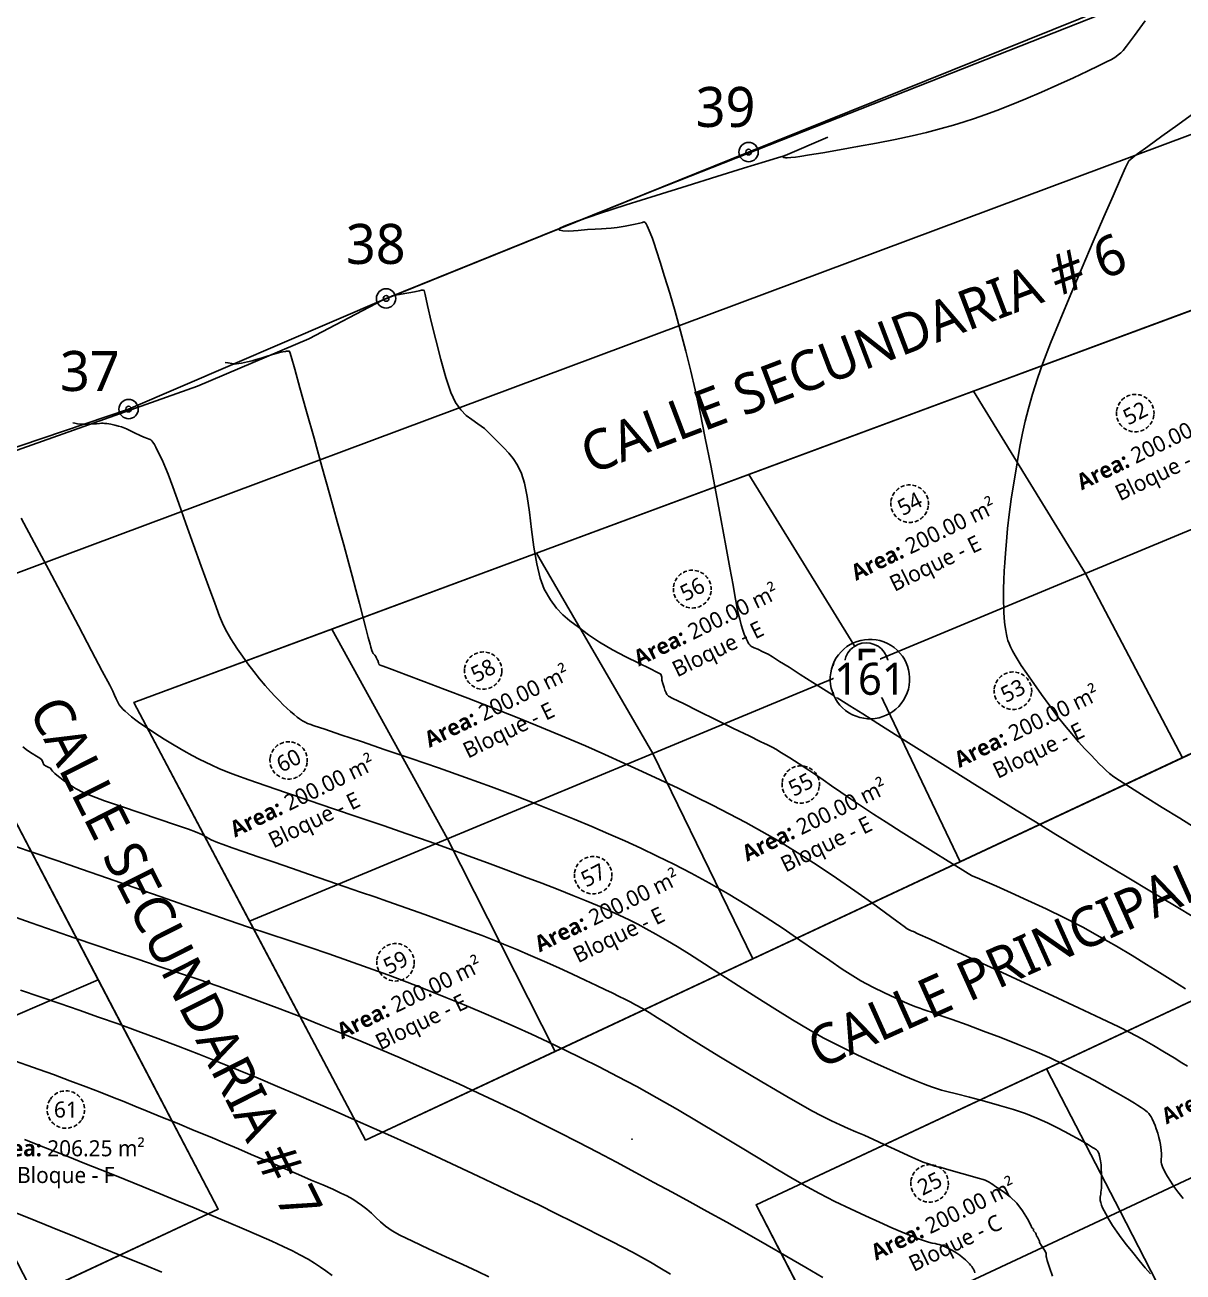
# Model space of a CAD drawing. Header units: millimetres. Extents: x 589115 to 589956, y 1306773 to 1307394.
# Drawn here: x 589383.4 to 589455.7, y 1307109.1 to 1307186.9 of the extents above; entities that cross this region are included whole.
import ezdxf
from ezdxf.enums import TextEntityAlignment as Align

# ---------------------------------------------------------------- set-up
doc = ezdxf.new("R2010")
doc.units = ezdxf.units.MM
doc.linetypes.add('DASHDOT', pattern=[1, 0.5, -0.25, 0, -0.25])
doc.linetypes.add('DASHED2', pattern=[0.375, 0.25, -0.125])
for name, color, linetype in [('0_BLOQUES CARRETERA', 7, 'Continuous'), ('_BREAKLINES CORRIDOR', 7, 'Continuous'), ('C-PROP-LINE', 230, 'Continuous'), ('C-PROP-TEXT', 255, 'Continuous'), ('C-ROAD-MARK', 212, 'Continuous'), ('C-TOPO-MAJR', 9, 'Continuous'), ('C-TOPO-MINR', 8, 'Continuous'), ('CIRCULO', 1, 'Continuous'), ('Perimetro', 7, 'Continuous')]:
    doc.layers.add(name, color=color, linetype=linetype)
doc.layers.add('_BLOQUES', color=9, linetype='Continuous', lineweight=20)
doc.layers.add('_TEXTO', color=3, linetype='Continuous', lineweight=25)
doc.styles.add('ST - ETIQUETAS', font='', dxfattribs={"height": 2.5})
doc.styles.get("Standard").update_dxf_attribs({"font": 'simplex.shx'})
doc.styles.get('ST - ETIQUETAS').set_extended_font_data('Roboto Thin')

# ---------------------------------------------------------------- blocks, each defined once
blk = doc.blocks.new('POINT INTERS')
at = {"layer": '0_BLOQUES CARRETERA', "linetype": 'DASHDOT', "lineweight": 5}
h = blk.add_hatch(color=244, dxfattribs=at)
h.dxf.hatch_style = 1
h.set_gradient(color1=(153, 27, 30), color2=(248, 153, 30), name='INVSPHERICAL')
h.paths.add_polyline_path([(0.6, 0, 1), (-0.6, 0, 1)])
blk.add_circle((0, 0), 0.574, dxfattribs=at)

msp = doc.modelspace()

# ---------------------------------------------------------------- linework, layer by layer
at = {"layer": '_BLOQUES', "flags": 128}
for points in [[(589471.896, 1307174.888), (589487.13, 1307155.892), (589404.694, 1307117.286), (589390.232, 1307144.59)], [(589429.062, 1307113.239), (589465.314, 1307130.216), (589492.374, 1307078.297), (589482.368, 1307071.827), (589470.997, 1307065.034), (589458.16, 1307056.883), (589429.062, 1307113.239)]]:
    msp.add_lwpolyline(points, dxfattribs=at)
at = {"layer": '_BREAKLINES CORRIDOR', "flags": 128}
for points in [[(589312.518, 1307121.078), (589313.457, 1307121.439), (589313.004, 1307123.357), (589313.034, 1307125.328), (589313.545, 1307127.232), (589314.363, 1307128.751), (589315.311, 1307129.889), (589316.868, 1307131.097), (589318.438, 1307131.814), (589320.125, 1307132.178), (589321.605, 1307132.195), (589323.014, 1307132.075), (589324.571, 1307132.052), (589326.897, 1307132.245), (589328.808, 1307132.612), (589331.04, 1307133.295), (589473.738, 1307186.597)], [(589390.232, 1307144.59), (589390.232, 1307144.59), (589471.896, 1307174.888), (589487.13, 1307155.892)], [(589313.451, 1307121.437), (589315.156, 1307118.713), (589316.941, 1307117.34), (589318.967, 1307116.473), (589320.936, 1307116.222), (589322.906, 1307116.463), (589324.757, 1307117.181), (589326.188, 1307118.168), (589327.639, 1307119.61), (589328.804, 1307120.642), (589330.367, 1307121.8), (589332.036, 1307122.801), (589333.794, 1307123.635), (589335.913, 1307124.437), (589380.774, 1307141.081), (589387.999, 1307127.283), (589395.491, 1307112.977), (589395.085, 1307112.787)]]:
    msp.add_lwpolyline(points, dxfattribs=at)
at = {"layer": 'C-PROP-LINE', "color": 4, "linetype": 'Continuous', "lineweight": 25}
for points in [[(589458.349, 1307190.632, 0), (589422.776, 1307176.59, 0), (589405.738, 1307169.71, 0), (589401.139, 1307167.294, 0), (589394.195, 1307164.346, 0), (589374.835, 1307157.469, 0), (589356.986, 1307151.491, 0), (589349.408, 1307149.162, 0), (589343.933, 1307147.302, 0), (589325.964, 1307141.007, 0), (589307.153, 1307135.099, 0)], [(589310.425, 1307125.121, 0), (589312.518, 1307121.078, 0), (589313.457, 1307121.439, 0), (589313.004, 1307123.357, 0), (589313.034, 1307125.328, 0), (589313.545, 1307127.232, 0), (589314.363, 1307128.751, 0), (589315.311, 1307129.889, 0), (589316.868, 1307131.097, 0), (589318.438, 1307131.814, 0), (589320.125, 1307132.178, 0), (589321.605, 1307132.195, 0), (589323.014, 1307132.075, 0), (589324.571, 1307132.052, 0), (589326.897, 1307132.245, 0), (589328.808, 1307132.612, 0), (589331.04, 1307133.295, 0), (589473.738, 1307186.597, 0)], [(589390.232, 1307144.59, 0), (589471.896, 1307174.888, 0), (589487.13, 1307155.892, 0), (589404.694, 1307117.286, 0), (589390.232, 1307144.59, 0)], [(589457.289, 1307169.469, 0), (589442.628, 1307164.029, 0), (589449.612, 1307152.643, 0), (589463.919, 1307158.592, 0), (589457.289, 1307169.469, 0)], [(589442.628, 1307164.029, 0), (589428.606, 1307158.827, 0), (589435.935, 1307146.957, 0), (589449.612, 1307152.643, 0), (589442.628, 1307164.029, 0)], [(589428.606, 1307158.827, 0), (589415.36, 1307153.913, 0), (589422.606, 1307141.415, 0), (589435.935, 1307146.957, 0), (589428.606, 1307158.827, 0)], [(589463.919, 1307158.592, 0), (589449.612, 1307152.643, 0), (589455.661, 1307141.154, 0), (589470.373, 1307148.044, 0), (589463.919, 1307158.592, 0)], [(589415.36, 1307153.913, 0), (589402.584, 1307149.173, 0), (589409.797, 1307136.09, 0), (589422.606, 1307141.415, 0), (589415.36, 1307153.913, 0)], [(589449.612, 1307152.643, 0), (589435.935, 1307146.957, 0), (589441.798, 1307134.663, 0), (589455.661, 1307141.154, 0), (589449.612, 1307152.643, 0)], [(589402.584, 1307149.173, 0), (589390.232, 1307144.59, 0), (589397.453, 1307130.957, 0), (589409.797, 1307136.09, 0), (589402.584, 1307149.173, 0)], [(589435.935, 1307146.957, 0), (589422.606, 1307141.415, 0), (589428.862, 1307128.604, 0), (589441.798, 1307134.663, 0), (589435.935, 1307146.957, 0)], [(589313.457, 1307121.439, 0), (589315.156, 1307118.713, 0), (589316.941, 1307117.34, 0), (589318.967, 1307116.473, 0), (589320.936, 1307116.222, 0), (589322.906, 1307116.463, 0), (589324.757, 1307117.181, 0), (589326.188, 1307118.168, 0), (589327.639, 1307119.61, 0), (589328.804, 1307120.642, 0), (589330.367, 1307121.8, 0), (589332.036, 1307122.801, 0), (589333.794, 1307123.635, 0), (589335.913, 1307124.437, 0), (589380.774, 1307141.081, 0), (589395.491, 1307112.977, 0), (589332.078, 1307083.28, 0), (589312.518, 1307121.078, 0), (589313.457, 1307121.439, 0)], [(589380.774, 1307141.081, 0), (589368.961, 1307136.698, 0), (589376.415, 1307122.296, 0), (589387.999, 1307127.283, 0), (589380.774, 1307141.081, 0)], [(589422.606, 1307141.415, 0), (589409.797, 1307136.09, 0), (589416.518, 1307122.824, 0), (589428.862, 1307128.604, 0), (589422.606, 1307141.415, 0)], [(589409.797, 1307136.09, 0), (589397.453, 1307130.957, 0), (589404.694, 1307117.286, 0), (589416.518, 1307122.824, 0), (589409.797, 1307136.09, 0)], [(589429.062, 1307113.239, 0), (589465.314, 1307130.216, 0), (589492.374, 1307078.297, 0), (589482.368, 1307071.827, 0), (589470.997, 1307065.034, 0), (589458.16, 1307056.883, 0), (589429.062, 1307113.239, 0)], [(589469.928, 1307121.364, 0), (589465.314, 1307130.216, 0), (589447.188, 1307121.728, 0), (589451.775, 1307112.842, 0), (589469.928, 1307121.364, 0)], [(589387.999, 1307127.283, 0), (589376.415, 1307122.296, 0), (589384.018, 1307107.604, 0), (589395.491, 1307112.977, 0), (589387.999, 1307127.283, 0)], [(589447.188, 1307121.728, 0), (589429.062, 1307113.239, 0), (589433.65, 1307104.354, 0), (589451.775, 1307112.842, 0), (589447.188, 1307121.728, 0)], [(589474.523, 1307112.547, 0), (589469.928, 1307121.364, 0), (589451.775, 1307112.842, 0), (589456.363, 1307103.955, 0), (589474.523, 1307112.547, 0)], [(589451.775, 1307112.842, 0), (589433.65, 1307104.354, 0), (589438.238, 1307095.468, 0), (589456.363, 1307103.955, 0), (589451.775, 1307112.842, 0)]]:
    msp.add_polyline3d(points, dxfattribs=at)
at = {"layer": 'C-PROP-TEXT', "color": 12, "linetype": 'DASHED2', "lineweight": 25, "extrusion": (0, 0, -1)}
for centre, radius, start, end in [((-589452.723, 1307162.659), 1.169, 6.49413, 186.49413), ((-589452.723, 1307162.659), 1.169, 186.49413, 6.49413), ((-589438.643, 1307157.009), 1.173, 6.84971, 186.84971), ((-589438.643, 1307157.009), 1.173, 186.84971, 6.84971), ((-589425.078, 1307151.675), 1.18, 6.56681, 186.56681), ((-589425.078, 1307151.675), 1.18, 186.56681, 6.56681), ((-589412.027, 1307146.589), 1.164, 6.16465, 186.16465), ((-589412.027, 1307146.589), 1.164, 186.16465, 6.16465), ((-589445.089, 1307145.333), 1.171, 5.86095, 185.86095), ((-589445.089, 1307145.333), 1.171, 185.86095, 5.86095), ((-589399.887, 1307140.986), 1.165, 7.14318, 187.14318), ((-589399.887, 1307140.986), 1.165, 187.14318, 7.14318), ((-589431.846, 1307139.481), 1.167, 6.55913, 186.55913), ((-589431.846, 1307139.481), 1.167, 186.55913, 6.55913), ((-589418.893, 1307133.823), 1.171, 6.90918, 186.90918), ((-589418.893, 1307133.823), 1.171, 186.90918, 6.90918), ((-589406.56, 1307128.387), 1.17, 6.96883, 186.96883), ((-589406.56, 1307128.387), 1.17, 186.96883, 6.96883), ((-589385.987, 1307119.193), 1.167, 34.10072, 214.10072), ((-589385.987, 1307119.193), 1.167, 214.10072, 34.10072), ((-589439.887, 1307114.584), 1.171, 6.93302, 186.93302), ((-589439.887, 1307114.584), 1.171, 186.93302, 6.93302)]:
    msp.add_arc(centre, radius, start, end, dxfattribs=at)
at = {"layer": 'C-TOPO-MAJR', "color": 40, "linetype": 'Continuous', "lineweight": -3}
for points, elevation in [([(589456.524, 1307136.738), (589455.496, 1307137.374), (589454.403, 1307138.053), (589453.345, 1307138.712), (589452.424, 1307139.29), (589451.74, 1307139.726), (589451.393, 1307139.957), (589451.12, 1307140.169), (589450.916, 1307140.346), (589450.72, 1307140.534), (589450.475, 1307140.779), (589450.243, 1307141.013), (589449.941, 1307141.324), (589449.584, 1307141.705), (589449.184, 1307142.147), (589448.754, 1307142.641), (589448.308, 1307143.18), (589447.879, 1307143.731), (589447.389, 1307144.388), (589446.878, 1307145.092), (589446.385, 1307145.786), (589445.95, 1307146.409), (589445.612, 1307146.904), (589445.411, 1307147.211), (589445.22, 1307147.535), (589445.065, 1307147.823), (589444.944, 1307148.072), (589444.855, 1307148.278), (589444.779, 1307148.478), (589444.731, 1307148.642), (589444.684, 1307148.85), (589444.637, 1307149.087), (589444.603, 1307149.323), (589444.571, 1307149.616), (589444.542, 1307149.917), (589444.524, 1307150.199), (589444.512, 1307150.55), (589444.506, 1307150.849), (589444.502, 1307151.24), (589444.505, 1307151.709), (589444.519, 1307152.242), (589444.548, 1307152.825), (589444.579, 1307153.32), (589444.622, 1307153.93), (589444.681, 1307154.646), (589444.759, 1307155.453), (589444.86, 1307156.34), (589444.986, 1307157.294), (589445.142, 1307158.303), (589445.284, 1307159.16), (589445.416, 1307159.943), (589445.548, 1307160.684), (589445.693, 1307161.413), (589445.861, 1307162.161), (589446.064, 1307162.959), (589446.313, 1307163.838), (589446.618, 1307164.829), (589446.952, 1307165.776), (589447.435, 1307167.024), (589448.029, 1307168.49), (589448.697, 1307170.094), (589449.401, 1307171.752), (589450.101, 1307173.382), (589450.761, 1307174.902), (589451.342, 1307176.23), (589451.806, 1307177.283), (589452.114, 1307177.98), (589452.229, 1307178.238), (589452.273, 1307178.32), (589452.323, 1307178.397), (589452.424, 1307178.493), (589452.598, 1307178.64), (589452.868, 1307178.839), (589453.501, 1307179.3), (589454.378, 1307179.937), (589455.378, 1307180.662), (589456.382, 1307181.389)], 456.5), ([(589455.848, 1307126.732), (589455.453, 1307126.975), (589454.906, 1307127.323), (589454.225, 1307127.756), (589453.427, 1307128.257), (589452.532, 1307128.807), (589451.557, 1307129.388), (589450.521, 1307129.983), (589449.442, 1307130.573), (589448.315, 1307131.152), (589447.158, 1307131.717), (589446.027, 1307132.248), (589444.976, 1307132.725), (589444.062, 1307133.13), (589443.339, 1307133.444), (589442.863, 1307133.647), (589442.688, 1307133.72), (589442.64, 1307133.741), (589442.592, 1307133.763), (589442.544, 1307133.784), (589442.497, 1307133.806), (589442.305, 1307133.924), (589441.792, 1307134.24), (589441.037, 1307134.706), (589440.119, 1307135.275), (589439.116, 1307135.9), (589438.107, 1307136.532), (589437.171, 1307137.125), (589436.387, 1307137.63), (589435.642, 1307138.123), (589434.961, 1307138.584), (589434.34, 1307139.011), (589433.773, 1307139.406), (589433.255, 1307139.767), (589432.78, 1307140.094), (589432.343, 1307140.386), (589431.743, 1307140.774), (589431.16, 1307141.144), (589430.654, 1307141.461), (589430.283, 1307141.689), (589430.109, 1307141.794), (589429.981, 1307141.857), (589429.851, 1307141.916), (589429.722, 1307141.975), (589429.594, 1307142.034), (589429.309, 1307142.174), (589428.618, 1307142.514), (589427.657, 1307142.987), (589426.564, 1307143.525), (589425.475, 1307144.061), (589424.527, 1307144.528), (589423.856, 1307144.859), (589423.6, 1307144.986), (589423.532, 1307145.049), (589423.494, 1307145.109), (589423.447, 1307145.205), (589423.372, 1307145.376), (589423.316, 1307145.546), (589423.245, 1307145.78), (589423.188, 1307145.987), (589423.172, 1307146.189), (589423.119, 1307146.36), (589422.914, 1307146.48), (589422.427, 1307146.717), (589421.741, 1307147.049), (589420.935, 1307147.449), (589420.09, 1307147.894), (589419.286, 1307148.36), (589418.604, 1307148.821), (589417.972, 1307149.293), (589417.445, 1307149.694), (589416.995, 1307150.077), (589416.596, 1307150.497), (589416.22, 1307151.008), (589415.84, 1307151.665), (589415.578, 1307152.356), (589415.367, 1307153.256), (589415.195, 1307154.292), (589415.048, 1307155.389), (589414.912, 1307156.472), (589414.772, 1307157.466), (589414.616, 1307158.296), (589414.43, 1307158.889), (589414.162, 1307159.413), (589413.898, 1307159.822), (589413.62, 1307160.166), (589413.312, 1307160.491), (589412.956, 1307160.846), (589412.537, 1307161.281), (589412.101, 1307161.696), (589411.7, 1307162.002), (589411.328, 1307162.257), (589410.976, 1307162.522), (589410.635, 1307162.857), (589410.298, 1307163.323), (589410.019, 1307163.939), (589409.708, 1307164.879), (589409.385, 1307166.017), (589409.071, 1307167.229), (589408.789, 1307168.389), (589408.561, 1307169.373), (589408.407, 1307170.056), (589408.35, 1307170.312), (589408.283, 1307170.342), (589408.186, 1307170.325), (589408.026, 1307170.295), (589407.838, 1307170.259), (589407.515, 1307170.197), (589407.146, 1307170.128), (589406.815, 1307170.069), (589406.543, 1307170.023), (589406.332, 1307169.988)], 457), ([(589455.706, 1307113.636), (589455.379, 1307114.058), (589455.138, 1307114.386), (589454.92, 1307114.715), (589454.733, 1307115.023), (589454.594, 1307115.269), (589454.517, 1307115.411), (589454.448, 1307115.559), (589454.4, 1307115.68), (589454.362, 1307115.802), (589454.337, 1307115.902), (589454.333, 1307115.987), (589454.334, 1307116.068), (589454.343, 1307116.143), (589454.353, 1307116.218), (589454.357, 1307116.301), (589454.358, 1307116.393), (589454.354, 1307116.486), (589454.348, 1307116.587), (589454.338, 1307116.68), (589454.319, 1307116.835), (589454.289, 1307117.021), (589454.249, 1307117.221), (589454.196, 1307117.45), (589454.121, 1307117.721), (589454.037, 1307117.986), (589453.959, 1307118.201), (589453.887, 1307118.378), (589453.779, 1307118.607), (589453.708, 1307118.738), (589453.661, 1307118.813), (589453.616, 1307118.881), (589453.571, 1307118.939), (589453.523, 1307118.995), (589453.46, 1307119.053), (589453.385, 1307119.115), (589453.288, 1307119.187), (589453.099, 1307119.32), (589452.866, 1307119.47), (589452.665, 1307119.592), (589452.26, 1307119.832), (589451.684, 1307120.168), (589450.97, 1307120.575), (589450.149, 1307121.029), (589449.252, 1307121.507), (589448.313, 1307121.985), (589447.364, 1307122.438), (589446.45, 1307122.838), (589445.424, 1307123.259), (589444.342, 1307123.682), (589443.257, 1307124.092), (589442.226, 1307124.472), (589441.305, 1307124.805), (589440.547, 1307125.074), (589440.009, 1307125.264), (589439.746, 1307125.357), (589439.486, 1307125.446), (589439.278, 1307125.514), (589439.02, 1307125.611), (589438.759, 1307125.719), (589438.319, 1307125.905), (589437.742, 1307126.16), (589437.069, 1307126.471), (589436.343, 1307126.828), (589435.604, 1307127.22), (589435.089, 1307127.53), (589434.434, 1307127.961), (589433.655, 1307128.492), (589432.768, 1307129.103), (589431.792, 1307129.774), (589430.742, 1307130.485), (589429.635, 1307131.216), (589428.488, 1307131.947), (589427.318, 1307132.657), (589426.142, 1307133.328), (589425.003, 1307133.941), (589423.923, 1307134.501), (589422.884, 1307135.018), (589421.87, 1307135.502), (589420.863, 1307135.963), (589419.845, 1307136.411), (589418.8, 1307136.856), (589417.71, 1307137.309), (589416.557, 1307137.78), (589415.324, 1307138.279), (589414.039, 1307138.78), (589412.55, 1307139.334), (589410.926, 1307139.919), (589409.235, 1307140.515), (589407.544, 1307141.1), (589405.922, 1307141.655), (589404.436, 1307142.158), (589403.155, 1307142.588), (589402.145, 1307142.925), (589401.474, 1307143.148), (589401.212, 1307143.237), (589401.059, 1307143.297), (589400.912, 1307143.369), (589400.746, 1307143.464), (589400.565, 1307143.588), (589400.426, 1307143.693), (589400.237, 1307143.842), (589400.013, 1307144.031), (589399.767, 1307144.252), (589399.552, 1307144.457), (589399.311, 1307144.696), (589399.043, 1307144.975), (589398.748, 1307145.296), (589398.425, 1307145.666), (589398.077, 1307146.086), (589397.713, 1307146.544), (589397.352, 1307147.017), (589397.011, 1307147.484), (589396.707, 1307147.923), (589396.463, 1307148.287), (589396.272, 1307148.581), (589396.108, 1307148.855), (589395.944, 1307149.162), (589395.753, 1307149.556), (589395.575, 1307149.994), (589395.275, 1307150.793), (589394.884, 1307151.861), (589394.433, 1307153.109), (589393.953, 1307154.444), (589393.476, 1307155.777), (589393.033, 1307157.015), (589392.653, 1307158.068), (589392.37, 1307158.846), (589392.213, 1307159.256), (589391.993, 1307159.744), (589391.777, 1307160.188), (589391.604, 1307160.526), (589391.511, 1307160.697), (589391.414, 1307160.843), (589391.352, 1307160.928), (589391.288, 1307160.994), (589391.238, 1307161.022), (589391.187, 1307161.035), (589391.075, 1307161.072), (589390.857, 1307161.154), (589390.633, 1307161.258), (589390.276, 1307161.43), (589389.936, 1307161.595), (589389.761, 1307161.679), (589389.662, 1307161.722), (589389.561, 1307161.762), (589389.454, 1307161.798), (589389.272, 1307161.854), (589389.051, 1307161.912), (589388.794, 1307161.963), (589388.546, 1307162.004), (589388.407, 1307162.023), (589388.309, 1307162.029), (589388.21, 1307162.03), (589388.082, 1307162.016), (589387.889, 1307161.996), (589387.619, 1307161.982), (589387.222, 1307161.969), (589386.902, 1307161.972), (589386.708, 1307161.999), (589386.551, 1307162.033), (589386.428, 1307162.061)], 457.5), ([(589447.562, 1307108.789), (589447.361, 1307109.335), (589447.226, 1307109.767), (589447.175, 1307109.953), (589447.168, 1307110.023), (589447.164, 1307110.094), (589447.163, 1307110.166), (589447.158, 1307110.236), (589447.05, 1307110.419), (589446.858, 1307110.734), (589446.753, 1307110.904), (589446.736, 1307110.978), (589446.699, 1307111.057), (589446.661, 1307111.144), (589446.622, 1307111.232), (589446.568, 1307111.314), (589446.548, 1307111.386), (589446.527, 1307111.459), (589446.494, 1307111.502), (589446.458, 1307111.543), (589446.414, 1307111.585), (589446.375, 1307111.628), (589446.374, 1307111.682), (589446.372, 1307111.737), (589446.328, 1307111.777), (589446.278, 1307111.821), (589446.196, 1307111.987), (589445.991, 1307112.379), (589445.693, 1307112.874), (589445.33, 1307113.351), (589444.907, 1307113.751), (589444.473, 1307114.079), (589444.119, 1307114.312), (589443.942, 1307114.424), (589443.835, 1307114.506), (589443.725, 1307114.584), (589443.607, 1307114.657), (589443.484, 1307114.724), (589443.361, 1307114.782), (589443.233, 1307114.832), (589442.927, 1307114.92), (589442.277, 1307115.104), (589441.518, 1307115.316), (589440.886, 1307115.493), (589440.614, 1307115.569), (589440.552, 1307115.588), (589440.49, 1307115.607), (589440.383, 1307115.629), (589440.22, 1307115.668), (589440.099, 1307115.708), (589439.943, 1307115.764), (589439.762, 1307115.828), (589439.608, 1307115.877), (589439.486, 1307115.914), (589439.335, 1307115.969), (589439.144, 1307116.053), (589438.781, 1307116.219), (589438.285, 1307116.448), (589437.696, 1307116.721), (589437.052, 1307117.018), (589436.393, 1307117.321), (589435.796, 1307117.589), (589435.281, 1307117.811), (589434.802, 1307118.017), (589434.315, 1307118.233), (589433.774, 1307118.488), (589433.133, 1307118.811), (589432.546, 1307119.124), (589431.859, 1307119.506), (589431.092, 1307119.944), (589430.269, 1307120.423), (589429.409, 1307120.929), (589428.535, 1307121.449), (589427.668, 1307121.967), (589426.831, 1307122.471), (589425.919, 1307123.027), (589425.06, 1307123.563), (589424.264, 1307124.066), (589423.545, 1307124.524), (589422.915, 1307124.924), (589422.388, 1307125.254), (589421.974, 1307125.499), (589421.543, 1307125.74), (589421.198, 1307125.926), (589420.878, 1307126.088), (589420.525, 1307126.259), (589420.08, 1307126.474), (589419.669, 1307126.671), (589419.096, 1307126.942), (589418.396, 1307127.27), (589417.6, 1307127.638), (589416.742, 1307128.029), (589415.856, 1307128.427), (589414.974, 1307128.814), (589414.131, 1307129.174), (589413.29, 1307129.523), (589412.588, 1307129.806), (589411.969, 1307130.048), (589411.376, 1307130.272), (589410.752, 1307130.502), (589410.041, 1307130.762), (589409.186, 1307131.075), (589408.383, 1307131.368), (589407.612, 1307131.644), (589406.851, 1307131.912), (589406.074, 1307132.183), (589405.259, 1307132.465), (589404.38, 1307132.768), (589403.413, 1307133.103), (589402.336, 1307133.477), (589401.191, 1307133.873), (589400.063, 1307134.26), (589398.983, 1307134.629), (589397.985, 1307134.969), (589397.1, 1307135.272), (589396.36, 1307135.528), (589395.799, 1307135.727), (589395.449, 1307135.86), (589395.06, 1307136.038), (589394.764, 1307136.195), (589394.469, 1307136.352), (589394.079, 1307136.529), (589393.63, 1307136.694), (589392.826, 1307136.97), (589391.785, 1307137.321), (589390.623, 1307137.712), (589389.457, 1307138.107), (589388.405, 1307138.469), (589387.581, 1307138.765), (589387.104, 1307138.957), (589386.596, 1307139.232), (589386.155, 1307139.514), (589385.813, 1307139.757), (589385.601, 1307139.916), (589385.428, 1307140.055), (589385.289, 1307140.177), (589385.214, 1307140.248), (589385.145, 1307140.324), (589385.089, 1307140.39), (589385.055, 1307140.451), (589385.018, 1307140.51), (589384.928, 1307140.548), (589384.762, 1307140.62), (589384.62, 1307140.715), (589384.553, 1307140.867), (589384.488, 1307141.024), (589384.363, 1307141.122), (589384.149, 1307141.25), (589383.88, 1307141.411), (589383.592, 1307141.604), (589383.291, 1307141.833)], 458), ([(589433.233, 1307108.716), (589432.157, 1307109.342), (589430.985, 1307110.021), (589429.75, 1307110.732), (589428.487, 1307111.453), (589427.231, 1307112.16), (589426.016, 1307112.831), (589424.928, 1307113.426), (589423.816, 1307114.033), (589422.681, 1307114.65), (589421.525, 1307115.274), (589420.349, 1307115.903), (589419.156, 1307116.534), (589417.948, 1307117.164), (589416.725, 1307117.792), (589415.489, 1307118.414), (589414.244, 1307119.028), (589412.989, 1307119.631), (589411.739, 1307120.219), (589410.504, 1307120.79), (589409.278, 1307121.345), (589408.059, 1307121.888), (589406.842, 1307122.419), (589405.623, 1307122.941), (589404.397, 1307123.455), (589403.161, 1307123.964), (589401.91, 1307124.469), (589400.64, 1307124.972), (589399.347, 1307125.476), (589398.049, 1307125.968), (589396.764, 1307126.437), (589395.489, 1307126.888), (589394.22, 1307127.325), (589392.955, 1307127.753), (589391.69, 1307128.174), (589390.422, 1307128.594), (589389.146, 1307129.017), (589387.861, 1307129.448), (589386.562, 1307129.889), (589385.247, 1307130.346), (589383.825, 1307130.849), (589382.247, 1307131.411)], 458.5), ([(589412.385, 1307108.762), (589411.69, 1307109.092), (589410.756, 1307109.523), (589409.692, 1307110.009), (589408.608, 1307110.506), (589407.616, 1307110.97), (589406.824, 1307111.355), (589406.344, 1307111.618), (589405.937, 1307111.911), (589405.611, 1307112.193), (589405.331, 1307112.463), (589405.062, 1307112.721), (589404.768, 1307112.968), (589404.432, 1307113.222), (589404.165, 1307113.414), (589403.889, 1307113.591), (589403.524, 1307113.799), (589403.155, 1307113.984), (589402.647, 1307114.216), (589402.02, 1307114.489), (589401.298, 1307114.797), (589400.505, 1307115.134), (589399.662, 1307115.495), (589399, 1307115.78), (589398.301, 1307116.08), (589397.557, 1307116.399), (589396.761, 1307116.738), (589395.908, 1307117.099), (589394.989, 1307117.484), (589393.999, 1307117.895), (589392.93, 1307118.334), (589391.915, 1307118.75), (589391.056, 1307119.102), (589390.3, 1307119.411), (589389.594, 1307119.695), (589388.887, 1307119.976), (589388.126, 1307120.272), (589387.259, 1307120.603), (589386.233, 1307120.99), (589385.204, 1307121.372), (589384.329, 1307121.687), (589383.557, 1307121.959), (589382.836, 1307122.208)], 459), ([(589391.981, 1307109.042), (589390.864, 1307109.5), (589389.564, 1307110.032), (589388.136, 1307110.614), (589386.638, 1307111.224), (589385.126, 1307111.837), (589383.656, 1307112.429), (589382.285, 1307112.979)], 459.5)]:
    msp.add_lwpolyline(points, dxfattribs=dict(at, elevation=elevation))
at = {"layer": 'C-TOPO-MINR', "color": 44, "linetype": 'Continuous', "lineweight": -3}
for points, elevation in [([(589456.479, 1307131.148), (589455.17, 1307131.928), (589453.73, 1307132.787), (589452.214, 1307133.693), (589450.678, 1307134.614), (589449.176, 1307135.517), (589447.764, 1307136.371), (589446.496, 1307137.144), (589445.284, 1307137.89), (589444.016, 1307138.675), (589442.72, 1307139.482), (589441.419, 1307140.295), (589440.138, 1307141.099), (589438.902, 1307141.875), (589437.737, 1307142.609), (589436.667, 1307143.284), (589435.717, 1307143.884), (589434.912, 1307144.391), (589434.277, 1307144.791), (589433.426, 1307145.327), (589432.596, 1307145.854), (589431.816, 1307146.35), (589431.117, 1307146.795), (589430.529, 1307147.166), (589430.083, 1307147.443), (589429.81, 1307147.606), (589429.485, 1307147.772), (589429.175, 1307147.918), (589428.942, 1307148.021), (589428.847, 1307148.062), (589428.779, 1307148.087), (589428.714, 1307148.13), (589428.68, 1307148.169), (589428.643, 1307148.213), (589428.607, 1307148.269), (589428.568, 1307148.333), (589428.519, 1307148.428), (589428.426, 1307148.626), (589428.325, 1307148.868), (589428.24, 1307149.116), (589428.136, 1307149.448), (589428.035, 1307149.795), (589427.957, 1307150.09), (589427.9, 1307150.354), (589427.865, 1307150.567), (589427.818, 1307150.835), (589427.759, 1307151.162), (589427.623, 1307151.913), (589427.422, 1307153.013), (589427.17, 1307154.385), (589426.879, 1307155.955), (589426.56, 1307157.646), (589426.227, 1307159.383), (589425.892, 1307161.091), (589425.567, 1307162.694), (589425.265, 1307164.116), (589424.997, 1307165.282), (589424.682, 1307166.532), (589424.346, 1307167.782), (589424.002, 1307168.997), (589423.667, 1307170.141), (589423.352, 1307171.179), (589423.073, 1307172.075), (589422.845, 1307172.793), (589422.68, 1307173.299), (589422.594, 1307173.556), (589422.458, 1307173.91), (589422.333, 1307174.2), (589422.261, 1307174.355), (589422.192, 1307174.476), (589422.142, 1307174.554), (589422.061, 1307174.599), (589421.98, 1307174.562), (589421.814, 1307174.524), (589421.411, 1307174.438), (589420.897, 1307174.337), (589420.395, 1307174.255), (589420.009, 1307174.207), (589419.707, 1307174.18), (589419.405, 1307174.164), (589419.016, 1307174.149), (589418.547, 1307174.113), (589417.96, 1307174.058), (589417.379, 1307174.022), (589417.002, 1307174.03), (589416.813, 1307174.071), (589416.746, 1307174.119), (589416.733, 1307174.15), (589416.744, 1307174.169), (589416.848, 1307174.231), (589417.189, 1307174.375), (589417.949, 1307174.653), (589419.295, 1307175.11), (589420.962, 1307175.655), (589422.823, 1307176.249), (589424.749, 1307176.854), (589426.612, 1307177.433), (589428.284, 1307177.948), (589429.637, 1307178.362), (589430.405, 1307178.595), (589430.753, 1307178.699), (589430.862, 1307178.73), (589430.876, 1307178.734), (589430.873, 1307178.729), (589430.849, 1307178.714), (589430.788, 1307178.688), (589430.739, 1307178.658), (589430.8, 1307178.622), (589430.886, 1307178.594), (589431.002, 1307178.595), (589431.237, 1307178.609), (589431.518, 1307178.637), (589431.793, 1307178.679), (589432.388, 1307178.775), (589433.233, 1307178.916), (589434.259, 1307179.092), (589435.398, 1307179.295), (589436.58, 1307179.513), (589437.736, 1307179.74), (589438.798, 1307179.963), (589439.696, 1307180.176), (589440.618, 1307180.417), (589441.381, 1307180.63), (589442.049, 1307180.832), (589442.68, 1307181.041), (589443.336, 1307181.277), (589444.079, 1307181.558), (589444.968, 1307181.902), (589445.885, 1307182.273), (589446.88, 1307182.7), (589447.893, 1307183.151), (589448.867, 1307183.597), (589449.744, 1307184.007), (589450.464, 1307184.35), (589450.972, 1307184.597), (589451.207, 1307184.715), (589451.39, 1307184.824), (589451.533, 1307184.922), (589451.665, 1307185.024), (589451.82, 1307185.147), (589451.959, 1307185.286), (589452.174, 1307185.568), (589452.669, 1307186.231), (589453.349, 1307187.148)], 456.75), ([(589430.876, 1307178.734), (589433.534, 1307179.878)], 456.75), ([(589455.985, 1307121.895), (589455.639, 1307122.112), (589455.147, 1307122.417), (589454.542, 1307122.783), (589453.858, 1307123.186), (589453.129, 1307123.601), (589452.388, 1307124.002), (589451.688, 1307124.351), (589450.586, 1307124.879), (589449.182, 1307125.54), (589447.574, 1307126.29), (589445.86, 1307127.085), (589444.14, 1307127.88), (589442.511, 1307128.631), (589441.072, 1307129.292), (589439.921, 1307129.82), (589439.158, 1307130.17), (589438.88, 1307130.297), (589438.806, 1307130.321), (589438.698, 1307130.368), (589438.497, 1307130.469), (589438.303, 1307130.609), (589437.837, 1307130.954), (589437.14, 1307131.466), (589436.253, 1307132.109), (589435.217, 1307132.845), (589434.073, 1307133.638), (589432.863, 1307134.45), (589431.628, 1307135.243), (589430.408, 1307135.982), (589429.419, 1307136.547), (589428.412, 1307137.102), (589427.386, 1307137.647), (589426.341, 1307138.185), (589425.276, 1307138.717), (589424.19, 1307139.245), (589423.083, 1307139.77), (589421.953, 1307140.295), (589420.799, 1307140.822), (589419.622, 1307141.351), (589418.42, 1307141.885), (589417.117, 1307142.446), (589415.676, 1307143.043), (589414.152, 1307143.657), (589412.6, 1307144.27), (589411.074, 1307144.862), (589409.632, 1307145.415), (589408.327, 1307145.909), (589407.215, 1307146.327), (589406.352, 1307146.65), (589405.792, 1307146.858), (589405.59, 1307146.933), (589405.548, 1307146.965), (589405.51, 1307146.999), (589405.496, 1307147.083), (589405.482, 1307147.13), (589405.466, 1307147.179), (589405.438, 1307147.249), (589405.402, 1307147.331), (589405.359, 1307147.408), (589405.324, 1307147.47), (589405.271, 1307147.544), (589405.22, 1307147.595), (589405.169, 1307147.648), (589405.128, 1307147.737), (589405.086, 1307147.845), (589405.016, 1307148.048), (589404.966, 1307148.235), (589404.861, 1307148.646), (589404.711, 1307149.237), (589404.525, 1307149.962), (589404.315, 1307150.777), (589404.091, 1307151.636), (589403.862, 1307152.495), (589403.652, 1307153.265), (589403.329, 1307154.432), (589402.922, 1307155.899), (589402.458, 1307157.565), (589401.965, 1307159.332), (589401.472, 1307161.099), (589401.005, 1307162.768), (589400.594, 1307164.24), (589400.265, 1307165.414), (589400.047, 1307166.192), (589399.967, 1307166.474), (589399.928, 1307166.529), (589399.834, 1307166.533), (589399.758, 1307166.525), (589399.683, 1307166.513), (589399.516, 1307166.483), (589399.319, 1307166.441), (589399.11, 1307166.382), (589398.811, 1307166.291), (589398.478, 1307166.188), (589398.165, 1307166.094), (589397.856, 1307166.002), (589397.609, 1307165.929), (589397.312, 1307165.857), (589396.941, 1307165.787), (589396.628, 1307165.74), (589396.494, 1307165.723), (589396.442, 1307165.727), (589396.333, 1307165.748), (589396.113, 1307165.79), (589395.931, 1307165.826)], 457.25), ([(589453.679, 1307108.932), (589453.349, 1307109.31), (589452.966, 1307109.77), (589452.562, 1307110.266), (589452.175, 1307110.756), (589451.837, 1307111.195), (589451.585, 1307111.54), (589451.302, 1307111.967), (589451.06, 1307112.365), (589450.879, 1307112.684), (589450.776, 1307112.877), (589450.685, 1307113.066), (589450.623, 1307113.228), (589450.57, 1307113.391), (589450.541, 1307113.517), (589450.534, 1307113.63), (589450.536, 1307113.733), (589450.552, 1307113.827), (589450.569, 1307113.921), (589450.584, 1307114.048), (589450.608, 1307114.289), (589450.624, 1307114.579), (589450.625, 1307114.849), (589450.618, 1307115.176), (589450.605, 1307115.495), (589450.588, 1307115.74), (589450.556, 1307115.989), (589450.52, 1307116.195), (589450.499, 1307116.296), (589450.48, 1307116.368), (589450.46, 1307116.433), (589450.438, 1307116.489), (589450.417, 1307116.54), (589450.369, 1307116.611), (589450.295, 1307116.675), (589450.24, 1307116.715), (589450.175, 1307116.761), (589450.064, 1307116.833), (589449.805, 1307116.995), (589449.457, 1307117.204), (589449.078, 1307117.417), (589448.769, 1307117.584), (589448.351, 1307117.807), (589447.837, 1307118.071), (589447.242, 1307118.359), (589446.58, 1307118.653), (589445.865, 1307118.939), (589445.131, 1307119.189), (589444.249, 1307119.453), (589443.304, 1307119.715), (589442.384, 1307119.958), (589441.573, 1307120.167), (589440.958, 1307120.325), (589440.625, 1307120.414), (589440.317, 1307120.507), (589440.074, 1307120.584), (589439.772, 1307120.696), (589439.501, 1307120.804), (589438.991, 1307121.012), (589438.284, 1307121.306), (589437.422, 1307121.676), (589436.447, 1307122.11), (589435.399, 1307122.596), (589434.32, 1307123.121), (589433.252, 1307123.675), (589432.344, 1307124.184), (589431.325, 1307124.792), (589430.231, 1307125.47), (589429.098, 1307126.187), (589427.963, 1307126.917), (589426.862, 1307127.63), (589425.833, 1307128.296), (589424.912, 1307128.888), (589424.135, 1307129.376), (589423.539, 1307129.732), (589422.807, 1307130.147), (589422.21, 1307130.481), (589421.675, 1307130.767), (589421.134, 1307131.04), (589420.516, 1307131.334), (589419.751, 1307131.681), (589419.165, 1307131.935), (589418.452, 1307132.23), (589417.625, 1307132.562), (589416.699, 1307132.925), (589415.688, 1307133.314), (589414.607, 1307133.725), (589413.469, 1307134.152), (589412.289, 1307134.591), (589411.082, 1307135.036), (589409.861, 1307135.484), (589408.65, 1307135.918), (589407.273, 1307136.4), (589405.785, 1307136.914), (589404.236, 1307137.443), (589402.679, 1307137.972), (589401.166, 1307138.484), (589399.749, 1307138.965), (589398.481, 1307139.397), (589397.413, 1307139.767), (589396.598, 1307140.056), (589396.088, 1307140.251), (589395.534, 1307140.484), (589395.085, 1307140.681), (589394.692, 1307140.866), (589394.305, 1307141.063), (589393.874, 1307141.296), (589393.349, 1307141.588), (589392.742, 1307141.941), (589392.127, 1307142.319), (589391.54, 1307142.694), (589391.022, 1307143.036), (589390.611, 1307143.316), (589390.344, 1307143.506), (589390.086, 1307143.707), (589389.865, 1307143.896), (589389.689, 1307144.056), (589389.569, 1307144.171), (589389.423, 1307144.325), (589389.32, 1307144.454), (589389.243, 1307144.571), (589389.178, 1307144.695), (589389.117, 1307144.836), (589389.029, 1307145.054), (589388.914, 1307145.314), (589388.723, 1307145.681), (589388.261, 1307146.558), (589387.588, 1307147.83), (589386.766, 1307149.383), (589385.855, 1307151.101), (589384.917, 1307152.871), (589384.012, 1307154.577), (589383.202, 1307156.104)], 457.75), ([(589442.716, 1307109.006), (589442.695, 1307109.079), (589442.662, 1307109.156), (589442.622, 1307109.237), (589442.572, 1307109.316), (589442.514, 1307109.401), (589442.449, 1307109.483), (589442.375, 1307109.57), (589442.296, 1307109.653), (589442.209, 1307109.74), (589442.118, 1307109.823), (589442.019, 1307109.908), (589441.922, 1307109.986), (589441.772, 1307110.1), (589441.586, 1307110.229), (589441.42, 1307110.336), (589441.28, 1307110.417), (589441.103, 1307110.509), (589440.896, 1307110.606), (589440.722, 1307110.679), (589440.602, 1307110.724), (589440.479, 1307110.765), (589440.354, 1307110.8), (589440.227, 1307110.827), (589440.039, 1307110.865), (589439.814, 1307110.922), (589439.56, 1307110.999), (589439.26, 1307111.102), (589438.898, 1307111.242), (589438.635, 1307111.35), (589438.169, 1307111.546), (589437.533, 1307111.82), (589436.762, 1307112.159), (589435.891, 1307112.552), (589434.953, 1307112.989), (589433.982, 1307113.457), (589433.014, 1307113.947), (589432.242, 1307114.365), (589431.332, 1307114.888), (589430.304, 1307115.497), (589429.18, 1307116.174), (589427.981, 1307116.9), (589426.728, 1307117.657), (589425.444, 1307118.426), (589424.148, 1307119.19), (589422.863, 1307119.931), (589421.61, 1307120.629), (589420.409, 1307121.267), (589419.269, 1307121.85), (589418.173, 1307122.398), (589417.111, 1307122.917), (589416.072, 1307123.412), (589415.044, 1307123.889), (589414.018, 1307124.352), (589412.981, 1307124.809), (589411.923, 1307125.263), (589410.833, 1307125.72), (589409.699, 1307126.187), (589408.511, 1307126.667), (589407.293, 1307127.145), (589406.075, 1307127.604), (589404.854, 1307128.048), (589403.63, 1307128.48), (589402.401, 1307128.903), (589401.164, 1307129.322), (589399.918, 1307129.739), (589398.662, 1307130.159), (589397.393, 1307130.585), (589396.11, 1307131.021), (589394.81, 1307131.47), (589393.412, 1307131.958), (589391.873, 1307132.493), (589390.247, 1307133.056), (589388.591, 1307133.63), (589386.961, 1307134.195), (589385.412, 1307134.731), (589384.002, 1307135.22), (589382.786, 1307135.643)], 458.25), ([(589423.721, 1307108.915), (589423.06, 1307109.324), (589422.47, 1307109.672), (589421.913, 1307109.985), (589421.35, 1307110.287), (589420.742, 1307110.604), (589420.049, 1307110.96), (589419.232, 1307111.382), (589418.502, 1307111.756), (589417.622, 1307112.196), (589416.613, 1307112.693), (589415.498, 1307113.237), (589414.297, 1307113.816), (589413.03, 1307114.42), (589411.72, 1307115.04), (589410.387, 1307115.665), (589409.052, 1307116.284), (589407.737, 1307116.887), (589406.462, 1307117.463), (589405.224, 1307118.017), (589404.002, 1307118.559), (589402.791, 1307119.091), (589401.588, 1307119.614), (589400.387, 1307120.13), (589399.185, 1307120.64), (589397.977, 1307121.145), (589396.759, 1307121.646), (589395.526, 1307122.146), (589394.274, 1307122.644), (589392.999, 1307123.143), (589391.725, 1307123.629), (589390.474, 1307124.092), (589389.242, 1307124.536), (589388.023, 1307124.967), (589386.811, 1307125.388), (589385.601, 1307125.804), (589384.387, 1307126.219), (589383.164, 1307126.638)], 458.75), ([(589402.604, 1307108.829), (589402.217, 1307109.118), (589401.869, 1307109.365), (589401.512, 1307109.599), (589401.1, 1307109.847), (589400.586, 1307110.135), (589400.129, 1307110.371), (589399.541, 1307110.653), (589398.835, 1307110.976), (589398.024, 1307111.336), (589397.122, 1307111.728), (589396.142, 1307112.147), (589395.096, 1307112.59), (589393.998, 1307113.051), (589392.861, 1307113.526), (589391.877, 1307113.934), (589390.816, 1307114.369), (589389.687, 1307114.826), (589388.502, 1307115.303), (589387.27, 1307115.794), (589386.002, 1307116.296), (589384.707, 1307116.805), (589383.396, 1307117.318)], 459.25)]:
    msp.add_lwpolyline(points, dxfattribs=dict(at, elevation=elevation))
at = {"layer": 'CIRCULO'}
for centre, radius in [((589428.594, 1307178.953), 0.602), ((589428.594, 1307178.953), 0.177), ((589405.968, 1307169.818), 0.602), ((589405.968, 1307169.818), 0.177), ((589389.903, 1307162.913), 0.602), ((589389.903, 1307162.913), 0.177)]:
    msp.add_circle(centre, radius, dxfattribs=at)

# ---------------------------------------------------------------- block references
at = {"layer": 'C-ROAD-MARK', "color": 18, "linetype": 'Continuous', "lineweight": 9, "xscale": 0.02615086839485391, "yscale": 0.02615086839485391, "zscale": 0.02615086839485391}
msp.add_blockref('POINT INTERS', (589421.317, 1307117.342), dxfattribs=at)

# ---------------------------------------------------------------- texts
at = {"layer": '_TEXTO', "style": 'ST - ETIQUETAS'}
for s, rotation, p in [('CALLE SECUNDARIA # 6', 20.81293, (589435.572, 1307165.233)), ('CALLE SECUNDARIA # 7', 296.77106, (589391.755, 1307128.065)), ('CALLE PRINCIPAL', 24.18743, (589445.187, 1307127.171))]:
    msp.add_text(s, height=2.5, rotation=rotation, dxfattribs=at).set_placement(p, align=Align.CENTER)
at = {"layer": 'C-PROP-TEXT', "color": 92, "linetype": 'Continuous', "lineweight": -3, "char_height": 1, "attachment_point": 2, "rotation": 26, "style": 'ST - ETIQUETAS'}
for s, insert in [('{\\fRoboto Thin|b1|i0|c0|p2;\\C18;\\c0;Area:\\C0; \\fRoboto Thin|b0|i0|c0|p2;\\C178;\\c4980736;200.00 m²\\PBloque - E}', (589453.364, 1307160.892)), ('{\\fRoboto Thin|b1|i0|c0|p2;\\C18;\\c0;Area:\\C0; \\fRoboto Thin|b0|i0|c0|p2;\\C178;\\c4980736;200.00 m²\\PBloque - E}', (589439.285, 1307155.239)), ('{\\fRoboto Thin|b1|i0|c0|p2;\\C18;\\c0;Area:\\C0; \\fRoboto Thin|b0|i0|c0|p2;\\C178;\\c4980736;200.00 m²\\PBloque - E}', (589425.723, 1307149.9)), ('{\\fRoboto Thin|b1|i0|c0|p2;\\C18;\\c0;Area:\\C0; \\fRoboto Thin|b0|i0|c0|p2;\\C178;\\c4980736;200.00 m²\\PBloque - E}', (589412.665, 1307144.827)), ('{\\fRoboto Thin|b1|i0|c0|p2;\\C18;\\c0;Area:\\C0; \\fRoboto Thin|b0|i0|c0|p2;\\C178;\\c4980736;200.00 m²\\PBloque - E}', (589445.73, 1307143.564)), ('{\\fRoboto Thin|b1|i0|c0|p2;\\C18;\\c0;Area:\\C0; \\fRoboto Thin|b0|i0|c0|p2;\\C178;\\c4980736;200.00 m²\\PBloque - E}', (589400.526, 1307139.223)), ('{\\fRoboto Thin|b1|i0|c0|p2;\\C18;\\c0;Area:\\C0; \\fRoboto Thin|b0|i0|c0|p2;\\C178;\\c4980736;200.00 m²\\PBloque - E}', (589432.486, 1307137.717)), ('{\\fRoboto Thin|b1|i0|c0|p2;\\C18;\\c0;Area:\\C0; \\fRoboto Thin|b0|i0|c0|p2;\\C178;\\c4980736;200.00 m²\\PBloque - E}', (589419.535, 1307132.055)), ('{\\fRoboto Thin|b1|i0|c0|p2;\\C18;\\c0;Area:\\C0; \\fRoboto Thin|b0|i0|c0|p2;\\C178;\\c4980736;200.00 m²\\PBloque - E}', (589407.201, 1307126.619)), ('{\\fRoboto Thin|b1|i0|c0|p2;\\C18;\\c0;Area:\\C0; \\fRoboto Thin|b0|i0|c0|p2;\\C178;\\c4980736;200.00 m²\\PBloque - C}', (589458.659, 1307121.311)), ('{\\fRoboto Thin|b1|i0|c0|p2;\\C18;\\c0;Area:\\C0; \\fRoboto Thin|b0|i0|c0|p2;\\C178;\\c4980736;200.00 m²\\PBloque - C}', (589440.529, 1307112.816))]:
    msp.add_mtext(s, dxfattribs=dict(at, insert=insert))
at = {"layer": 'C-PROP-TEXT', "color": 2, "linetype": 'Continuous', "lineweight": -3, "char_height": 1, "attachment_point": 8, "rotation": 27, "style": 'ST - ETIQUETAS'}
for s, insert in [('{\\fRoboto Black|b0|i0|c0|p2;52}', (589452.953, 1307162.207)), ('{\\fRoboto Black|b0|i0|c0|p2;54}', (589438.876, 1307156.551)), ('{\\fRoboto Black|b0|i0|c0|p2;56}', (589425.311, 1307151.217)), ('{\\fRoboto Black|b0|i0|c0|p2;58}', (589412.254, 1307146.144)), ('{\\fRoboto Black|b0|i0|c0|p2;53}', (589445.316, 1307144.887)), ('{\\fRoboto Black|b0|i0|c0|p2;60}', (589400.12, 1307140.529)), ('{\\fRoboto Black|b0|i0|c0|p2;55}', (589432.076, 1307139.029)), ('{\\fRoboto Black|b0|i0|c0|p2;57}', (589419.127, 1307133.365)), ('{\\fRoboto Black|b0|i0|c0|p2;59}', (589406.793, 1307127.929)), ('{\\fRoboto Black|b0|i0|c0|p2;25}', (589440.121, 1307114.126))]:
    msp.add_mtext(s, dxfattribs=dict(at, insert=insert))
at = {"layer": 'C-PROP-TEXT', "color": 2, "linetype": 'Continuous', "lineweight": -3, "insert": (589385.987, 1307118.679), "char_height": 1, "attachment_point": 8, "style": 'ST - ETIQUETAS'}
msp.add_mtext('{\\fRoboto Black|b0|i0|c0|p2;61}', dxfattribs=at)
at = {"layer": 'C-PROP-TEXT', "color": 92, "linetype": 'Continuous', "lineweight": -3, "insert": (589385.987, 1307117.276), "char_height": 1, "attachment_point": 2, "style": 'ST - ETIQUETAS'}
msp.add_mtext('{\\fRoboto Thin|b1|i0|c0|p2;\\C18;\\c0;Area:\\C0; \\fRoboto Thin|b0|i0|c0|p2;\\C178;\\c4980736;206.25 m²\\PBloque - F}', dxfattribs=at)
at = {"layer": 'Perimetro', "color": 3, "style": 'ST - ETIQUETAS'}
for s, p in [('39', (589425.291, 1307180.52)), ('38', (589403.462, 1307171.97)), ('37', (589385.62, 1307164.041))]:
    msp.add_text(s, height=2.5, dxfattribs=at).set_placement(p)

# ---------------------------------------------------------------- next in the draw order: texts
at = {"layer": 'C-PROP-TEXT', "color": 92, "linetype": 'Continuous', "lineweight": -3, "insert": (589435.935, 1307146.957), "char_height": 2, "width": 1.3943, "attachment_point": 5, "bg_fill": 3, "box_fill_scale": 1.075, "bg_fill_color": 256, "bg_fill_true_color": 13158600, "bg_fill_transparency": 0}
msp.add_mtext('{\\fRoboto Black|b0|i0|c0|p2;\\C3;E}', dxfattribs=at)

# ---------------------------------------------------------------- next in the draw order: linework, layer by layer
at = {"layer": 'C-PROP-TEXT', "color": 92, "linetype": 'Continuous', "lineweight": -3, "extrusion": (0, 0, -1)}
for start, end in [(235.38473, 55.38473), (55.38473, 235.38473)]:
    msp.add_arc((-589435.935, 1307146.957), 1.365, start, end, dxfattribs=at)

# ---------------------------------------------------------------- next in the draw order: texts
at = {"layer": 'C-PROP-TEXT', "color": 92, "linetype": 'Continuous', "lineweight": -3, "insert": (589436.165, 1307146.064), "char_height": 2, "width": 4.22036, "attachment_point": 5, "bg_fill": 3, "box_fill_scale": 1.075, "bg_fill_color": 256, "bg_fill_true_color": 13158600, "bg_fill_transparency": 0}
msp.add_mtext('{\\fRoboto Black|b0|i0|c0|p2;\\C3;161}', dxfattribs=at)

# ---------------------------------------------------------------- next in the draw order: linework, layer by layer
msp.add_lwpolyline([(589317.547, 1306992.44), (589307.121, 1307013.797), (589299.419, 1307029.249), (589289.915, 1307048.076), (589283.553, 1307060.556), (589278.888, 1307069.414), (589275.411, 1307076.883), (589274.697, 1307078.46), (589272.2, 1307083.853), (589265.987, 1307095.581), (589260.586, 1307106.442), (589254.964, 1307117.894), (589269.65, 1307123.164), (589289.021, 1307128.905), (589305.778, 1307134.656), (589344.276, 1307147.475), (589389.903, 1307162.913), (589405.968, 1307169.818), (589428.594, 1307178.953), (589466.603, 1307194.27)])
at = {"layer": 'C-PROP-TEXT', "color": 92, "linetype": 'Continuous', "lineweight": -3, "extrusion": (0, 0, -1)}
for start, end in [(26.20228, 206.20228), (206.20228, 26.20228)]:
    msp.add_arc((-589436.165, 1307146.064), 2.479, start, end, dxfattribs=at)

doc.saveas('drawing.dxf')
